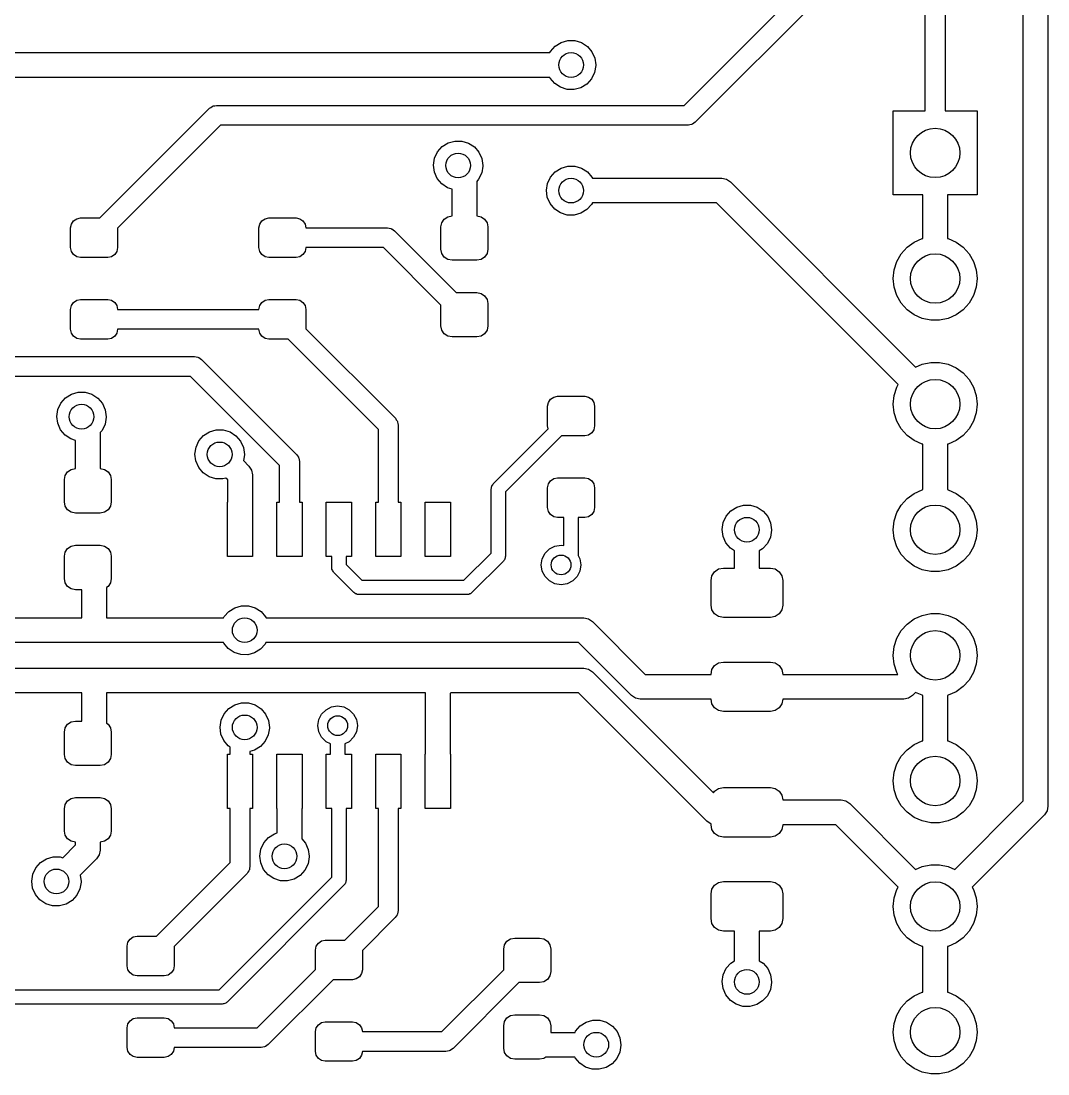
# Model space of a CAD drawing. Extents: x 124.2 to 180.7, y -122.1 to -74.6.
# Drawn here: x 159.94 to 180.72, y -122.13 to -100.84 of the extents above; entities that cross this region are included whole.
import ezdxf

# ---------------------------------------------------------------- set-up
doc = ezdxf.new("R2010")
doc.units = 0
doc.layers.add('BLACK', color=7, linetype='CONTINUOUS')

msp = doc.modelspace()

# ---------------------------------------------------------------- linework, layer by layer
at = {"layer": 'BLACK', "linetype": 'CONTINUOUS'}
for p, q in [((180.217, -116.609), (180.217, -92.1786)), ((180.717, -92.075), (180.717, -116.713)), ((173.358, -102.543), (177.893, -98.0077)), ((178.365, -98.1016), (173.582, -102.885)), ((178.235, -102.655), (178.235, -99.7516)), ((178.635, -99.7463), (178.635, -102.655)), ((170.651, -101.452), (170.745, -101.346)), ((170.745, -101.346), (170.865, -101.271)), ((170.865, -101.271), (171.001, -101.232)), ((171.001, -101.232), (171.143, -101.232)), ((171.143, -101.232), (171.279, -101.273)), ((171.279, -101.273), (171.398, -101.35)), ((148.971, -101.477), (170.64, -101.477)), ((170.64, -101.477), (170.651, -101.452)), ((171.398, -101.35), (171.49, -101.458)), ((171.49, -101.458), (171.549, -101.587)), ((171.569, -101.739), (171.545, -101.879)), ((171.549, -101.587), (171.569, -101.727)), ((171.569, -101.727), (171.569, -101.739)), ((170.638, -101.977), (149.075, -101.977)), ((170.645, -101.991), (170.638, -101.977)), ((171.545, -101.879), (171.484, -102.007)), ((170.736, -102.1), (170.645, -101.991)), ((170.854, -102.178), (170.736, -102.1)), ((170.989, -102.221), (170.854, -102.178)), ((171.268, -102.186), (171.131, -102.223)), ((171.388, -102.112), (171.268, -102.186)), ((171.484, -102.007), (171.388, -102.112)), ((171.131, -102.223), (170.989, -102.221)), ((161.534, -104.82), (163.753, -102.601)), ((163.753, -102.601), (163.781, -102.584)), ((163.781, -102.584), (163.807, -102.563)), ((163.807, -102.563), (163.818, -102.56)), ((163.818, -102.56), (163.828, -102.554)), ((163.828, -102.554), (163.861, -102.55)), ((163.861, -102.55), (163.894, -102.543)), ((163.894, -102.543), (173.358, -102.543)), ((177.585, -104.355), (177.585, -102.655)), ((177.585, -102.655), (178.235, -102.655)), ((178.635, -102.655), (179.285, -102.655)), ((179.285, -102.655), (179.285, -104.355)), ((163.977, -102.943), (161.892, -105.028)), ((173.441, -102.943), (163.977, -102.943)), ((173.473, -102.936), (173.441, -102.943)), ((173.507, -102.932), (173.473, -102.936)), ((173.516, -102.926), (173.507, -102.932)), ((173.528, -102.923), (173.516, -102.926)), ((173.554, -102.902), (173.528, -102.923)), ((173.582, -102.885), (173.554, -102.902)), ((168.365, -103.484), (168.459, -103.378)), ((168.459, -103.378), (168.579, -103.303)), ((168.579, -103.303), (168.715, -103.264)), ((168.715, -103.264), (168.857, -103.264)), ((168.857, -103.264), (168.993, -103.305)), ((168.993, -103.305), (169.112, -103.382)), ((169.112, -103.382), (169.204, -103.49)), ((168.283, -103.753), (168.305, -103.613)), ((168.305, -103.613), (168.365, -103.484)), ((169.204, -103.49), (169.263, -103.619)), ((169.263, -103.619), (169.283, -103.759)), ((168.301, -103.893), (168.283, -103.753)), ((168.359, -104.023), (168.301, -103.893)), ((169.283, -103.771), (169.259, -103.911)), ((169.283, -103.759), (169.283, -103.771)), ((170.651, -103.992), (170.745, -103.886)), ((170.745, -103.886), (170.865, -103.811)), ((170.865, -103.811), (171.001, -103.772)), ((171.001, -103.772), (171.143, -103.772)), ((171.143, -103.772), (171.279, -103.813)), ((171.279, -103.813), (171.398, -103.89)), ((171.398, -103.89), (171.49, -103.998)), ((168.45, -104.132), (168.359, -104.023)), ((169.198, -104.039), (169.16, -104.08)), ((169.16, -104.08), (169.16, -104.777)), ((169.259, -103.911), (169.198, -104.039)), ((170.591, -104.121), (170.651, -103.992)), ((171.49, -103.998), (171.499, -104.017)), ((171.499, -104.017), (174.117, -104.017)), ((174.117, -104.017), (174.213, -104.036)), ((174.213, -104.036), (174.294, -104.09)), ((174.294, -104.09), (178.039, -107.836)), ((168.568, -104.21), (168.45, -104.132)), ((168.66, -104.239), (168.568, -104.21)), ((168.66, -104.777), (168.66, -104.239)), ((170.569, -104.261), (170.591, -104.121)), ((170.587, -104.401), (170.569, -104.261)), ((170.645, -104.531), (170.587, -104.401)), ((170.736, -104.64), (170.645, -104.531)), ((171.498, -104.517), (171.484, -104.547)), ((174.013, -104.517), (171.498, -104.517)), ((177.687, -108.19), (174.013, -104.517)), ((178.185, -104.355), (177.585, -104.355)), ((178.185, -105.234), (178.185, -104.355)), ((179.285, -104.355), (178.685, -104.355)), ((178.685, -104.355), (178.685, -105.234)), ((170.854, -104.718), (170.736, -104.64)), ((170.989, -104.761), (170.854, -104.718)), ((171.268, -104.726), (171.131, -104.763)), ((171.388, -104.652), (171.268, -104.726)), ((171.484, -104.547), (171.388, -104.652)), ((160.942, -105.02), (160.957, -104.943)), ((160.957, -104.943), (161.001, -104.879)), ((161.001, -104.879), (161.065, -104.835)), ((161.065, -104.835), (161.142, -104.82)), ((161.142, -104.82), (161.534, -104.82)), ((164.752, -105.02), (164.767, -104.943)), ((164.767, -104.943), (164.811, -104.879)), ((164.811, -104.879), (164.875, -104.835)), ((164.875, -104.835), (164.952, -104.82)), ((164.952, -104.82), (165.502, -104.82)), ((165.502, -104.82), (165.579, -104.835)), ((165.579, -104.835), (165.643, -104.879)), ((165.643, -104.879), (165.687, -104.943)), ((165.687, -104.943), (165.702, -105.02)), ((168.435, -105.002), (168.452, -104.916)), ((168.452, -104.916), (168.501, -104.843)), ((168.501, -104.843), (168.574, -104.795)), ((168.574, -104.795), (168.66, -104.777)), ((169.16, -104.777), (169.246, -104.795)), ((169.246, -104.795), (169.319, -104.843)), ((169.319, -104.843), (169.368, -104.916)), ((169.368, -104.916), (169.385, -105.002)), ((171.131, -104.763), (170.989, -104.761)), ((160.942, -105.42), (160.942, -105.02)), ((161.892, -105.028), (161.892, -105.42)), ((164.752, -105.42), (164.752, -105.02)), ((165.702, -105.02), (167.353, -105.02)), ((167.353, -105.02), (167.385, -105.027)), ((167.385, -105.027), (167.419, -105.031)), ((167.419, -105.031), (167.428, -105.037)), ((167.428, -105.037), (167.44, -105.04)), ((167.44, -105.04), (167.466, -105.061)), ((167.466, -105.061), (167.494, -105.079)), ((167.494, -105.079), (168.743, -106.328)), ((168.435, -105.453), (168.435, -105.002)), ((169.385, -105.002), (169.385, -105.453)), ((177.866, -105.413), (178.01, -105.309)), ((178.01, -105.309), (178.172, -105.237)), ((178.172, -105.237), (178.185, -105.234)), ((178.685, -105.234), (178.698, -105.237)), ((178.698, -105.237), (178.86, -105.309)), ((178.86, -105.309), (179.004, -105.413)), ((160.957, -105.497), (160.942, -105.42)), ((161.001, -105.561), (160.957, -105.497)), ((161.065, -105.605), (161.001, -105.561)), ((161.142, -105.62), (161.065, -105.605)), ((161.769, -105.605), (161.692, -105.62)), ((161.833, -105.561), (161.769, -105.605)), ((161.877, -105.497), (161.833, -105.561)), ((161.892, -105.42), (161.877, -105.497)), ((164.767, -105.497), (164.752, -105.42)), ((164.811, -105.561), (164.767, -105.497)), ((164.875, -105.605), (164.811, -105.561)), ((164.952, -105.62), (164.875, -105.605)), ((165.579, -105.605), (165.502, -105.62)), ((165.643, -105.561), (165.579, -105.605)), ((165.687, -105.497), (165.643, -105.561)), ((165.702, -105.42), (165.687, -105.497)), ((167.27, -105.42), (165.702, -105.42)), ((168.435, -106.585), (167.27, -105.42)), ((168.452, -105.539), (168.435, -105.453)), ((168.501, -105.612), (168.452, -105.539)), ((169.368, -105.539), (169.319, -105.612)), ((169.385, -105.453), (169.368, -105.539)), ((177.658, -105.699), (177.747, -105.545)), ((177.747, -105.545), (177.866, -105.413)), ((179.004, -105.413), (179.123, -105.545)), ((179.123, -105.545), (179.212, -105.699)), ((161.692, -105.62), (161.142, -105.62)), ((165.502, -105.62), (164.952, -105.62)), ((168.574, -105.66), (168.501, -105.612)), ((168.66, -105.677), (168.574, -105.66)), ((169.16, -105.677), (168.66, -105.677)), ((169.246, -105.66), (169.16, -105.677)), ((169.319, -105.612), (169.246, -105.66)), ((177.604, -105.868), (177.658, -105.699)), ((179.212, -105.699), (179.266, -105.868)), ((177.585, -106.045), (177.604, -105.868)), ((179.266, -105.868), (179.285, -106.045)), ((177.604, -106.222), (177.585, -106.045)), ((177.658, -106.391), (177.604, -106.222)), ((179.266, -106.222), (179.212, -106.391)), ((179.285, -106.045), (179.266, -106.222)), ((168.743, -106.328), (169.16, -106.328)), ((169.16, -106.328), (169.246, -106.345)), ((169.246, -106.345), (169.319, -106.393)), ((169.319, -106.393), (169.368, -106.466)), ((177.747, -106.545), (177.658, -106.391)), ((179.212, -106.391), (179.123, -106.545)), ((160.942, -106.67), (160.957, -106.593)), ((160.942, -107.07), (160.942, -106.67)), ((160.957, -106.593), (161.001, -106.529)), ((161.001, -106.529), (161.065, -106.485)), ((161.065, -106.485), (161.142, -106.47)), ((161.142, -106.47), (161.692, -106.47)), ((161.692, -106.47), (161.769, -106.485)), ((161.769, -106.485), (161.833, -106.529)), ((161.833, -106.529), (161.877, -106.593)), ((161.877, -106.593), (161.892, -106.67)), ((161.892, -106.67), (164.752, -106.67)), ((164.752, -106.67), (164.767, -106.593)), ((164.767, -106.593), (164.811, -106.529)), ((164.811, -106.529), (164.875, -106.485)), ((164.875, -106.485), (164.952, -106.47)), ((164.952, -106.47), (165.502, -106.47)), ((165.502, -106.47), (165.579, -106.485)), ((165.579, -106.485), (165.643, -106.529)), ((165.643, -106.529), (165.687, -106.593)), ((165.687, -106.593), (165.702, -106.67)), ((165.702, -106.67), (165.702, -107.062)), ((168.435, -107.002), (168.435, -106.585)), ((169.368, -106.466), (169.385, -106.552)), ((169.385, -106.552), (169.385, -107.002)), ((177.866, -106.677), (177.747, -106.545)), ((179.123, -106.545), (179.004, -106.677)), ((178.01, -106.781), (177.866, -106.677)), ((178.172, -106.853), (178.01, -106.781)), ((178.346, -106.89), (178.172, -106.853)), ((178.698, -106.853), (178.524, -106.89)), ((178.86, -106.781), (178.698, -106.853)), ((179.004, -106.677), (178.86, -106.781)), ((160.957, -107.147), (160.942, -107.07)), ((161.892, -107.07), (161.877, -107.147)), ((164.752, -107.07), (161.892, -107.07)), ((164.767, -107.147), (164.752, -107.07)), ((165.702, -107.062), (167.512, -108.872)), ((168.452, -107.089), (168.435, -107.002)), ((168.501, -107.162), (168.452, -107.089)), ((169.368, -107.089), (169.319, -107.162)), ((169.385, -107.002), (169.368, -107.089)), ((178.524, -106.89), (178.346, -106.89)), ((161.001, -107.211), (160.957, -107.147)), ((161.065, -107.255), (161.001, -107.211)), ((161.142, -107.27), (161.065, -107.255)), ((161.692, -107.27), (161.142, -107.27)), ((161.769, -107.255), (161.692, -107.27)), ((161.833, -107.211), (161.769, -107.255)), ((161.877, -107.147), (161.833, -107.211)), ((164.811, -107.211), (164.767, -107.147)), ((164.875, -107.255), (164.811, -107.211)), ((164.952, -107.27), (164.875, -107.255)), ((165.344, -107.27), (164.952, -107.27)), ((167.17, -109.096), (165.344, -107.27)), ((168.574, -107.21), (168.501, -107.162)), ((168.66, -107.227), (168.574, -107.21)), ((169.16, -107.227), (168.66, -107.227)), ((169.246, -107.21), (169.16, -107.227)), ((169.319, -107.162), (169.246, -107.21)), ((159.639, -107.623), (163.451, -107.623)), ((163.451, -107.623), (163.484, -107.63)), ((163.484, -107.63), (163.517, -107.634)), ((163.517, -107.634), (163.527, -107.64)), ((163.527, -107.64), (163.538, -107.643)), ((163.538, -107.643), (163.564, -107.664)), ((163.564, -107.664), (163.593, -107.682)), ((163.593, -107.682), (165.512, -109.601)), ((178.039, -107.836), (178.172, -107.777)), ((178.172, -107.777), (178.346, -107.74)), ((178.346, -107.74), (178.524, -107.74)), ((178.524, -107.74), (178.698, -107.777)), ((178.698, -107.777), (178.86, -107.849)), ((178.86, -107.849), (179.004, -107.953)), ((163.368, -108.023), (159.722, -108.023)), ((165.17, -109.825), (163.368, -108.023)), ((179.004, -107.953), (179.123, -108.085)), ((179.123, -108.085), (179.212, -108.239)), ((160.959, -108.383), (161.095, -108.344)), ((161.095, -108.344), (161.237, -108.344)), ((161.237, -108.344), (161.373, -108.385)), ((177.604, -108.408), (177.658, -108.239)), ((177.658, -108.239), (177.687, -108.19)), ((179.212, -108.239), (179.266, -108.408)), ((160.685, -108.693), (160.745, -108.564)), ((160.745, -108.564), (160.839, -108.458)), ((160.839, -108.458), (160.959, -108.383)), ((161.373, -108.385), (161.492, -108.462)), ((161.492, -108.462), (161.584, -108.57)), ((161.584, -108.57), (161.643, -108.699)), ((170.594, -108.627), (170.609, -108.55)), ((170.609, -108.55), (170.653, -108.485)), ((170.653, -108.485), (170.717, -108.442)), ((170.717, -108.442), (170.794, -108.427)), ((170.794, -108.427), (171.344, -108.427)), ((171.344, -108.427), (171.421, -108.442)), ((171.421, -108.442), (171.485, -108.485)), ((171.485, -108.485), (171.529, -108.55)), ((171.529, -108.55), (171.544, -108.627)), ((177.585, -108.585), (177.604, -108.408)), ((177.604, -108.762), (177.585, -108.585)), ((179.266, -108.408), (179.285, -108.585)), ((179.285, -108.585), (179.266, -108.762)), ((160.663, -108.833), (160.685, -108.693)), ((161.643, -108.699), (161.663, -108.839)), ((170.594, -109.027), (170.594, -108.627)), ((171.544, -108.627), (171.544, -109.027)), ((177.658, -108.931), (177.604, -108.762)), ((179.266, -108.762), (179.212, -108.931)), ((160.681, -108.973), (160.663, -108.833)), ((160.739, -109.103), (160.681, -108.973)), ((161.639, -108.991), (161.578, -109.119)), ((161.663, -108.851), (161.639, -108.991)), ((161.663, -108.839), (161.663, -108.851)), ((167.512, -108.872), (167.529, -108.9)), ((167.529, -108.9), (167.55, -108.926)), ((167.55, -108.926), (167.553, -108.937)), ((167.553, -108.937), (167.559, -108.947)), ((167.559, -108.947), (167.563, -108.98)), ((167.563, -108.98), (167.57, -109.013)), ((177.747, -109.085), (177.658, -108.931)), ((179.212, -108.931), (179.123, -109.085)), ((160.83, -109.212), (160.739, -109.103)), ((160.948, -109.29), (160.83, -109.212)), ((161.578, -109.119), (161.54, -109.16)), ((161.54, -109.16), (161.54, -109.887)), ((163.539, -109.326), (163.633, -109.22)), ((163.633, -109.22), (163.753, -109.145)), ((163.753, -109.145), (163.889, -109.106)), ((163.889, -109.106), (164.031, -109.106)), ((164.031, -109.106), (164.167, -109.147)), ((164.167, -109.147), (164.286, -109.224)), ((164.286, -109.224), (164.378, -109.332)), ((167.17, -110.565), (167.17, -109.096)), ((167.57, -109.013), (167.57, -110.565)), ((169.493, -110.197), (170.606, -109.085)), ((170.606, -109.085), (170.594, -109.027)), ((171.421, -109.212), (171.344, -109.227)), ((171.485, -109.168), (171.421, -109.212)), ((171.529, -109.103), (171.485, -109.168)), ((171.544, -109.027), (171.529, -109.103)), ((177.866, -109.217), (177.747, -109.085)), ((178.01, -109.321), (177.866, -109.217)), ((179.004, -109.217), (178.86, -109.321)), ((179.123, -109.085), (179.004, -109.217)), ((161.04, -109.319), (160.948, -109.29)), ((161.04, -109.887), (161.04, -109.319)), ((163.479, -109.455), (163.539, -109.326)), ((164.378, -109.332), (164.437, -109.461)), ((170.874, -109.227), (169.741, -110.36)), ((171.344, -109.227), (170.874, -109.227)), ((178.172, -109.393), (178.01, -109.321)), ((178.185, -109.396), (178.172, -109.393)), ((178.185, -110.314), (178.185, -109.396)), ((178.698, -109.393), (178.685, -109.396)), ((178.685, -109.396), (178.685, -110.314)), ((178.86, -109.321), (178.698, -109.393)), ((163.457, -109.595), (163.479, -109.455)), ((163.475, -109.735), (163.457, -109.595)), ((164.437, -109.461), (164.457, -109.601)), ((164.457, -109.613), (164.438, -109.728)), ((164.457, -109.601), (164.457, -109.613)), ((165.512, -109.601), (165.529, -109.629)), ((165.529, -109.629), (165.55, -109.655)), ((163.533, -109.865), (163.475, -109.735)), ((164.438, -109.728), (164.547, -109.837)), ((164.547, -109.837), (164.601, -109.918)), ((165.17, -110.565), (165.17, -109.825)), ((165.55, -109.655), (165.553, -109.666)), ((165.553, -109.666), (165.559, -109.676)), ((165.559, -109.676), (165.563, -109.709)), ((165.563, -109.709), (165.57, -109.742)), ((165.57, -109.742), (165.57, -110.565)), ((160.815, -110.112), (160.832, -110.026)), ((160.832, -110.026), (160.881, -109.953)), ((160.881, -109.953), (160.954, -109.904)), ((160.954, -109.904), (161.04, -109.887)), ((161.54, -109.887), (161.626, -109.904)), ((161.626, -109.904), (161.699, -109.953)), ((161.699, -109.953), (161.748, -110.026)), ((161.748, -110.026), (161.765, -110.112)), ((163.624, -109.974), (163.533, -109.865)), ((163.742, -110.052), (163.624, -109.974)), ((163.877, -110.095), (163.742, -110.052)), ((164.601, -109.918), (164.62, -110.014)), ((164.62, -110.014), (164.62, -110.565)), ((170.717, -110.092), (170.794, -110.077)), ((170.794, -110.077), (171.344, -110.077)), ((171.344, -110.077), (171.421, -110.092)), ((160.815, -110.562), (160.815, -110.112)), ((161.765, -110.112), (161.765, -110.562)), ((164.019, -110.097), (163.877, -110.095)), ((164.082, -110.08), (164.019, -110.097)), ((164.12, -110.118), (164.082, -110.08)), ((164.12, -110.565), (164.12, -110.118)), ((169.451, -110.3), (169.456, -110.282)), ((169.456, -110.262), (169.465, -110.246)), ((169.456, -110.282), (169.456, -110.262)), ((169.465, -110.246), (169.47, -110.227)), ((169.47, -110.227), (169.484, -110.214)), ((169.484, -110.214), (169.493, -110.197)), ((170.594, -110.277), (170.609, -110.2)), ((170.594, -110.677), (170.594, -110.277)), ((170.609, -110.2), (170.653, -110.135)), ((170.653, -110.135), (170.717, -110.092)), ((171.421, -110.092), (171.485, -110.135)), ((171.485, -110.135), (171.529, -110.2)), ((171.529, -110.2), (171.544, -110.277)), ((171.544, -110.277), (171.544, -110.677)), ((169.451, -111.598), (169.451, -110.3)), ((169.741, -110.36), (169.741, -111.658)), ((177.747, -110.625), (177.866, -110.493)), ((177.866, -110.493), (178.01, -110.389)), ((178.01, -110.389), (178.172, -110.317)), ((178.172, -110.317), (178.185, -110.314)), ((178.685, -110.314), (178.698, -110.317)), ((178.698, -110.317), (178.86, -110.389)), ((178.86, -110.389), (179.004, -110.493)), ((179.004, -110.493), (179.123, -110.625)), ((160.832, -110.648), (160.815, -110.562)), ((160.881, -110.721), (160.832, -110.648)), ((161.748, -110.648), (161.699, -110.721)), ((161.765, -110.562), (161.748, -110.648)), ((164.115, -111.665), (164.115, -110.565)), ((164.115, -110.565), (164.12, -110.565)), ((164.62, -110.565), (164.625, -110.565)), ((164.625, -110.565), (164.625, -111.665)), ((165.115, -111.665), (165.115, -110.565)), ((165.115, -110.565), (165.17, -110.565)), ((165.57, -110.565), (165.625, -110.565)), ((165.625, -110.565), (165.625, -111.665)), ((166.115, -111.665), (166.115, -110.565)), ((166.115, -110.565), (166.625, -110.565)), ((166.625, -110.565), (166.625, -111.665)), ((167.115, -111.665), (167.115, -110.565)), ((167.115, -110.565), (167.17, -110.565)), ((167.57, -110.565), (167.625, -110.565)), ((167.625, -110.565), (167.625, -111.665)), ((168.115, -111.665), (168.115, -110.565)), ((168.115, -110.565), (168.625, -110.565)), ((168.625, -110.565), (168.625, -111.665)), ((170.609, -110.753), (170.594, -110.677)), ((171.544, -110.677), (171.529, -110.753)), ((174.301, -110.744), (174.421, -110.669)), ((174.421, -110.669), (174.557, -110.63)), ((174.557, -110.63), (174.699, -110.63)), ((174.699, -110.63), (174.835, -110.671)), ((174.835, -110.671), (174.954, -110.748)), ((177.658, -110.779), (177.747, -110.625)), ((179.123, -110.625), (179.212, -110.779)), ((160.954, -110.77), (160.881, -110.721)), ((161.04, -110.787), (160.954, -110.77)), ((161.54, -110.787), (161.04, -110.787)), ((161.626, -110.77), (161.54, -110.787)), ((161.699, -110.721), (161.626, -110.77)), ((170.653, -110.818), (170.609, -110.753)), ((170.717, -110.862), (170.653, -110.818)), ((170.794, -110.877), (170.717, -110.862)), ((170.924, -110.877), (170.794, -110.877)), ((170.924, -111.445), (170.924, -110.877)), ((171.344, -110.877), (171.214, -110.877)), ((171.214, -110.877), (171.214, -111.633)), ((171.421, -110.862), (171.344, -110.877)), ((171.485, -110.818), (171.421, -110.862)), ((171.529, -110.753), (171.485, -110.818)), ((174.147, -110.979), (174.207, -110.85)), ((174.207, -110.85), (174.301, -110.744)), ((174.954, -110.748), (175.046, -110.856)), ((175.046, -110.856), (175.105, -110.985)), ((177.604, -110.948), (177.658, -110.779)), ((179.212, -110.779), (179.266, -110.948)), ((174.125, -111.119), (174.147, -110.979)), ((174.143, -111.259), (174.125, -111.119)), ((175.125, -111.137), (175.101, -111.277)), ((175.105, -110.985), (175.125, -111.125)), ((175.125, -111.125), (175.125, -111.137)), ((177.585, -111.125), (177.604, -110.948)), ((177.604, -111.302), (177.585, -111.125)), ((179.266, -110.948), (179.285, -111.125)), ((179.285, -111.125), (179.266, -111.302)), ((174.201, -111.389), (174.143, -111.259)), ((175.101, -111.277), (175.04, -111.405)), ((177.658, -111.471), (177.604, -111.302)), ((179.266, -111.302), (179.212, -111.471)), ((160.832, -111.576), (160.881, -111.503)), ((160.881, -111.503), (160.954, -111.454)), ((160.954, -111.454), (161.04, -111.437)), ((161.04, -111.437), (161.54, -111.437)), ((161.54, -111.437), (161.626, -111.454)), ((161.626, -111.454), (161.699, -111.503)), ((161.699, -111.503), (161.748, -111.576)), ((170.542, -111.601), (170.631, -111.513)), ((170.631, -111.513), (170.742, -111.456)), ((170.742, -111.456), (170.866, -111.436)), ((170.866, -111.436), (170.924, -111.445)), ((174.292, -111.498), (174.201, -111.389)), ((174.375, -111.553), (174.292, -111.498)), ((174.375, -111.9), (174.375, -111.553)), ((174.944, -111.51), (174.875, -111.552)), ((174.875, -111.552), (174.875, -111.9)), ((175.04, -111.405), (174.944, -111.51)), ((177.747, -111.625), (177.658, -111.471)), ((179.212, -111.471), (179.123, -111.625)), ((160.815, -111.662), (160.832, -111.576)), ((160.815, -112.112), (160.815, -111.662)), ((161.748, -111.576), (161.765, -111.662)), ((161.765, -111.662), (161.765, -112.112)), ((164.625, -111.665), (164.115, -111.665)), ((165.625, -111.665), (165.115, -111.665)), ((166.225, -111.665), (166.115, -111.665)), ((166.225, -111.887), (166.225, -111.665)), ((166.625, -111.665), (166.515, -111.665)), ((166.515, -111.665), (166.515, -111.827)), ((167.625, -111.665), (167.115, -111.665)), ((168.625, -111.665), (168.115, -111.665)), ((168.901, -112.148), (169.451, -111.598)), ((169.698, -111.761), (169.063, -112.396)), ((169.708, -111.744), (169.698, -111.761)), ((169.721, -111.731), (169.708, -111.744)), ((169.726, -111.712), (169.721, -111.731)), ((169.736, -111.696), (169.726, -111.712)), ((169.741, -111.658), (169.736, -111.677)), ((169.736, -111.677), (169.736, -111.696)), ((170.466, -111.836), (170.485, -111.713)), ((170.485, -111.713), (170.542, -111.601)), ((171.214, -111.633), (171.211, -111.644)), ((171.211, -111.644), (171.246, -111.713)), ((171.246, -111.713), (171.266, -111.836)), ((177.866, -111.757), (177.747, -111.625)), ((178.01, -111.861), (177.866, -111.757)), ((179.004, -111.757), (178.86, -111.861)), ((179.123, -111.625), (179.004, -111.757)), ((166.23, -111.905), (166.225, -111.887)), ((166.23, -111.925), (166.23, -111.905)), ((166.239, -111.941), (166.23, -111.925)), ((166.244, -111.959), (166.239, -111.941)), ((166.258, -111.973), (166.244, -111.959)), ((166.267, -111.99), (166.258, -111.973)), ((166.674, -112.396), (166.267, -111.99)), ((166.515, -111.827), (166.836, -112.148)), ((170.485, -111.96), (170.466, -111.836)), ((170.542, -112.071), (170.485, -111.96)), ((171.246, -111.96), (171.189, -112.071)), ((171.266, -111.836), (171.246, -111.96)), ((173.919, -112.054), (173.973, -111.973)), ((173.973, -111.973), (174.054, -111.919)), ((174.054, -111.919), (174.15, -111.9)), ((174.15, -111.9), (174.375, -111.9)), ((174.875, -111.9), (175.1, -111.9)), ((175.1, -111.9), (175.196, -111.919)), ((175.196, -111.919), (175.277, -111.973)), ((175.277, -111.973), (175.331, -112.054)), ((178.172, -111.933), (178.01, -111.861)), ((178.346, -111.97), (178.172, -111.933)), ((178.524, -111.97), (178.346, -111.97)), ((178.698, -111.933), (178.524, -111.97)), ((178.86, -111.861), (178.698, -111.933)), ((160.832, -112.198), (160.815, -112.112)), ((160.881, -112.271), (160.832, -112.198)), ((161.748, -112.198), (161.699, -112.271)), ((161.765, -112.112), (161.748, -112.198)), ((166.836, -112.148), (168.901, -112.148)), ((170.631, -112.16), (170.542, -112.071)), ((170.742, -112.217), (170.631, -112.16)), ((171.101, -112.16), (170.989, -112.217)), ((171.189, -112.071), (171.101, -112.16)), ((173.9, -112.15), (173.919, -112.054)), ((173.9, -112.65), (173.9, -112.15)), ((175.331, -112.054), (175.35, -112.15)), ((175.35, -112.15), (175.35, -112.65)), ((160.954, -112.32), (160.881, -112.271)), ((161.04, -112.337), (160.954, -112.32)), ((161.167, -112.337), (161.04, -112.337)), ((161.167, -112.907), (161.167, -112.337)), ((161.699, -112.271), (161.667, -112.293)), ((161.667, -112.293), (161.667, -112.907)), ((166.69, -112.405), (166.674, -112.396)), ((166.704, -112.419), (166.69, -112.405)), ((166.722, -112.424), (166.704, -112.419)), ((169.033, -112.419), (169.015, -112.424)), ((169.047, -112.405), (169.033, -112.419)), ((169.063, -112.396), (169.047, -112.405)), ((170.866, -112.236), (170.742, -112.217)), ((170.989, -112.217), (170.866, -112.236)), ((166.739, -112.433), (166.722, -112.424)), ((166.758, -112.433), (166.739, -112.433)), ((166.776, -112.438), (166.758, -112.433)), ((168.961, -112.438), (166.776, -112.438)), ((168.979, -112.433), (168.961, -112.438)), ((168.998, -112.433), (168.979, -112.433)), ((169.015, -112.424), (168.998, -112.433)), ((164.047, -112.882), (164.141, -112.776)), ((164.141, -112.776), (164.261, -112.701)), ((164.261, -112.701), (164.397, -112.662)), ((164.397, -112.662), (164.539, -112.662)), ((164.539, -112.662), (164.675, -112.703)), ((164.675, -112.703), (164.794, -112.78)), ((164.794, -112.78), (164.886, -112.888)), ((173.919, -112.746), (173.9, -112.65)), ((173.973, -112.827), (173.919, -112.746)), ((174.054, -112.881), (173.973, -112.827)), ((175.277, -112.827), (175.196, -112.881)), ((175.331, -112.746), (175.277, -112.827)), ((175.35, -112.65), (175.331, -112.746)), ((178.172, -112.857), (178.346, -112.82)), ((178.346, -112.82), (178.524, -112.82)), ((178.524, -112.82), (178.698, -112.857)), ((153.285, -112.907), (161.167, -112.907)), ((161.667, -112.907), (164.036, -112.907)), ((164.036, -112.907), (164.047, -112.882)), ((164.886, -112.888), (164.895, -112.907)), ((164.895, -112.907), (171.323, -112.907)), ((171.323, -112.907), (171.419, -112.926)), ((171.419, -112.926), (171.5, -112.98)), ((171.5, -112.98), (172.57, -114.05)), ((174.15, -112.9), (174.054, -112.881)), ((175.1, -112.9), (174.15, -112.9)), ((175.196, -112.881), (175.1, -112.9)), ((177.747, -113.165), (177.866, -113.033)), ((177.866, -113.033), (178.01, -112.929)), ((178.01, -112.929), (178.172, -112.857)), ((178.698, -112.857), (178.86, -112.929)), ((178.86, -112.929), (179.004, -113.033)), ((179.004, -113.033), (179.123, -113.165)), ((177.658, -113.319), (177.747, -113.165)), ((179.123, -113.165), (179.212, -113.319)), ((164.034, -113.407), (151.244, -113.407)), ((164.041, -113.421), (164.034, -113.407)), ((164.132, -113.53), (164.041, -113.421)), ((164.88, -113.437), (164.784, -113.542)), ((164.894, -113.407), (164.88, -113.437)), ((171.219, -113.407), (164.894, -113.407)), ((172.289, -114.477), (171.219, -113.407)), ((177.604, -113.488), (177.658, -113.319)), ((179.212, -113.319), (179.266, -113.488)), ((164.25, -113.608), (164.132, -113.53)), ((164.385, -113.651), (164.25, -113.608)), ((164.527, -113.653), (164.385, -113.651)), ((164.664, -113.616), (164.527, -113.653)), ((164.784, -113.542), (164.664, -113.616)), ((177.585, -113.665), (177.604, -113.488)), ((177.604, -113.842), (177.585, -113.665)), ((179.266, -113.488), (179.285, -113.665)), ((179.285, -113.665), (179.266, -113.842)), ((173.919, -113.954), (173.973, -113.873)), ((173.973, -113.873), (174.054, -113.819)), ((174.054, -113.819), (174.15, -113.8)), ((174.15, -113.8), (175.1, -113.8)), ((175.1, -113.8), (175.196, -113.819)), ((175.196, -113.819), (175.277, -113.873)), ((175.277, -113.873), (175.331, -113.954)), ((177.658, -114.011), (177.604, -113.842)), ((179.266, -113.842), (179.212, -114.011)), ((150.952, -113.923), (171.323, -113.923)), ((171.323, -113.923), (171.419, -113.942)), ((171.419, -113.942), (171.5, -113.996)), ((171.5, -113.996), (173.951, -116.447)), ((172.57, -114.05), (173.9, -114.05)), ((173.9, -114.05), (173.919, -113.954)), ((175.331, -113.954), (175.35, -114.05)), ((175.35, -114.05), (177.681, -114.05)), ((177.681, -114.05), (177.658, -114.011)), ((179.212, -114.011), (179.123, -114.165)), ((179.004, -114.297), (178.86, -114.401)), ((179.123, -114.165), (179.004, -114.297)), ((161.167, -114.423), (157.095, -114.423)), ((161.167, -114.993), (161.167, -114.423)), ((168.12, -114.423), (161.667, -114.423)), ((161.667, -114.423), (161.667, -115.037)), ((168.12, -115.665), (168.12, -114.423)), ((168.633, -114.423), (168.62, -114.436)), ((168.62, -114.436), (168.62, -115.665)), ((171.219, -114.423), (168.633, -114.423)), ((173.813, -117.017), (171.219, -114.423)), ((172.37, -114.531), (172.289, -114.477)), ((172.466, -114.55), (172.37, -114.531)), ((177.896, -114.531), (177.8, -114.55)), ((177.977, -114.477), (177.896, -114.531)), ((178.039, -114.414), (177.977, -114.477)), ((178.172, -114.473), (178.039, -114.414)), ((178.185, -114.476), (178.172, -114.473)), ((178.185, -115.394), (178.185, -114.476)), ((178.698, -114.473), (178.685, -114.476)), ((178.685, -114.476), (178.685, -115.394)), ((178.86, -114.401), (178.698, -114.473)), ((164.047, -114.848), (164.141, -114.742)), ((164.141, -114.742), (164.261, -114.666)), ((164.261, -114.666), (164.397, -114.627)), ((164.397, -114.627), (164.539, -114.628)), ((164.539, -114.628), (164.675, -114.669)), ((164.675, -114.669), (164.794, -114.746)), ((164.794, -114.746), (164.886, -114.853)), ((166.109, -114.764), (166.221, -114.707)), ((166.221, -114.707), (166.345, -114.687)), ((166.345, -114.687), (166.468, -114.707)), ((166.468, -114.707), (166.58, -114.764)), ((173.9, -114.55), (172.466, -114.55)), ((173.919, -114.646), (173.9, -114.55)), ((173.973, -114.727), (173.919, -114.646)), ((174.054, -114.781), (173.973, -114.727)), ((175.277, -114.727), (175.196, -114.781)), ((175.331, -114.646), (175.277, -114.727)), ((175.35, -114.55), (175.331, -114.646)), ((177.8, -114.55), (175.35, -114.55)), ((163.987, -114.976), (164.047, -114.848)), ((164.886, -114.853), (164.945, -114.982)), ((165.945, -115.087), (165.964, -114.964)), ((165.964, -114.964), (166.021, -114.852)), ((166.021, -114.852), (166.109, -114.764)), ((166.58, -114.764), (166.668, -114.852)), ((166.668, -114.852), (166.725, -114.964)), ((166.725, -114.964), (166.745, -115.087)), ((174.15, -114.8), (174.054, -114.781)), ((175.1, -114.8), (174.15, -114.8)), ((175.196, -114.781), (175.1, -114.8)), ((160.815, -115.218), (160.832, -115.132)), ((160.832, -115.132), (160.881, -115.059)), ((160.881, -115.059), (160.954, -115.01)), ((160.954, -115.01), (161.04, -114.993)), ((161.04, -114.993), (161.167, -114.993)), ((161.667, -115.037), (161.699, -115.059)), ((161.699, -115.059), (161.748, -115.132)), ((161.748, -115.132), (161.765, -115.218)), ((163.965, -115.116), (163.987, -114.976)), ((163.983, -115.257), (163.965, -115.116)), ((164.965, -115.135), (164.941, -115.275)), ((164.945, -114.982), (164.965, -115.122)), ((164.965, -115.122), (164.965, -115.135)), ((165.964, -115.211), (165.945, -115.087)), ((166.745, -115.087), (166.725, -115.211)), ((160.815, -115.668), (160.815, -115.218)), ((161.765, -115.218), (161.765, -115.668)), ((164.041, -115.387), (163.983, -115.257)), ((164.132, -115.495), (164.041, -115.387)), ((164.941, -115.275), (164.88, -115.402)), ((166.021, -115.323), (165.964, -115.211)), ((166.109, -115.411), (166.021, -115.323)), ((166.668, -115.323), (166.58, -115.411)), ((166.725, -115.211), (166.668, -115.323)), ((178.01, -115.469), (178.172, -115.397)), ((178.172, -115.397), (178.185, -115.394)), ((178.685, -115.394), (178.698, -115.397)), ((178.698, -115.397), (178.86, -115.469)), ((164.17, -115.521), (164.132, -115.495)), ((164.17, -115.665), (164.17, -115.521)), ((164.664, -115.581), (164.57, -115.607)), ((164.57, -115.607), (164.57, -115.665)), ((164.784, -115.507), (164.664, -115.581)), ((164.88, -115.402), (164.784, -115.507)), ((166.2, -115.457), (166.109, -115.411)), ((166.2, -115.665), (166.2, -115.457)), ((166.58, -115.411), (166.49, -115.457)), ((166.49, -115.457), (166.49, -115.665)), ((177.747, -115.705), (177.866, -115.573)), ((177.866, -115.573), (178.01, -115.469)), ((178.86, -115.469), (179.004, -115.573)), ((179.004, -115.573), (179.123, -115.705)), ((160.832, -115.754), (160.815, -115.668)), ((160.881, -115.827), (160.832, -115.754)), ((161.748, -115.754), (161.699, -115.827)), ((161.765, -115.668), (161.748, -115.754)), ((164.115, -116.765), (164.115, -115.665)), ((164.115, -115.665), (164.17, -115.665)), ((164.57, -115.665), (164.625, -115.665)), ((164.625, -115.665), (164.625, -116.765)), ((165.115, -116.765), (165.115, -115.665)), ((165.115, -115.665), (165.625, -115.665)), ((165.625, -115.665), (165.625, -116.765)), ((166.115, -116.765), (166.115, -115.665)), ((166.115, -115.665), (166.2, -115.665)), ((166.49, -115.665), (166.625, -115.665)), ((166.625, -115.665), (166.625, -116.765)), ((167.115, -116.765), (167.115, -115.665)), ((167.115, -115.665), (167.625, -115.665)), ((167.625, -115.665), (167.625, -116.765)), ((168.115, -116.765), (168.115, -115.665)), ((168.115, -115.665), (168.12, -115.665)), ((168.62, -115.665), (168.625, -115.665)), ((168.625, -115.665), (168.625, -116.765)), ((177.658, -115.859), (177.747, -115.705)), ((179.123, -115.705), (179.212, -115.859)), ((160.954, -115.876), (160.881, -115.827)), ((161.04, -115.893), (160.954, -115.876)), ((161.54, -115.893), (161.04, -115.893)), ((161.626, -115.876), (161.54, -115.893)), ((161.699, -115.827), (161.626, -115.876)), ((177.585, -116.205), (177.604, -116.028)), ((177.604, -116.028), (177.658, -115.859)), ((179.212, -115.859), (179.266, -116.028)), ((179.266, -116.028), (179.285, -116.205)), ((177.604, -116.382), (177.585, -116.205)), ((179.285, -116.205), (179.266, -116.382)), ((173.951, -116.447), (173.973, -116.413)), ((173.973, -116.413), (174.054, -116.359)), ((174.054, -116.359), (174.15, -116.34)), ((174.15, -116.34), (175.1, -116.34)), ((175.1, -116.34), (175.196, -116.359)), ((175.196, -116.359), (175.277, -116.413)), ((175.277, -116.413), (175.331, -116.494)), ((177.658, -116.551), (177.604, -116.382)), ((179.266, -116.382), (179.212, -116.551)), ((160.832, -116.682), (160.881, -116.609)), ((160.881, -116.609), (160.954, -116.56)), ((160.954, -116.56), (161.04, -116.543)), ((161.04, -116.543), (161.54, -116.543)), ((161.54, -116.543), (161.626, -116.56)), ((161.626, -116.56), (161.699, -116.609)), ((161.699, -116.609), (161.748, -116.682)), ((175.331, -116.494), (175.35, -116.59)), ((175.35, -116.59), (176.53, -116.59)), ((176.53, -116.59), (176.626, -116.609)), ((176.626, -116.609), (176.707, -116.663)), ((176.707, -116.663), (178.039, -117.996)), ((177.747, -116.705), (177.658, -116.551)), ((178.831, -117.996), (180.217, -116.609)), ((179.212, -116.551), (179.123, -116.705)), ((160.815, -116.768), (160.832, -116.682)), ((160.815, -117.218), (160.815, -116.768)), ((161.748, -116.682), (161.765, -116.768)), ((161.765, -116.768), (161.765, -117.218)), ((164.17, -116.765), (164.115, -116.765)), ((164.17, -117.852), (164.17, -116.765)), ((164.625, -116.765), (164.57, -116.765)), ((164.57, -116.765), (164.57, -117.935)), ((165.12, -116.765), (165.115, -116.765)), ((165.12, -117.257), (165.12, -116.765)), ((165.625, -116.765), (165.62, -116.765)), ((165.62, -116.765), (165.62, -117.378)), ((166.225, -116.765), (166.115, -116.765)), ((166.225, -118.152), (166.225, -116.765)), ((166.625, -116.765), (166.515, -116.765)), ((166.515, -116.765), (166.515, -118.212)), ((167.17, -116.765), (167.115, -116.765)), ((167.17, -118.742), (167.17, -116.765)), ((167.625, -116.765), (167.57, -116.765)), ((167.57, -116.765), (167.57, -118.825)), ((168.625, -116.765), (168.115, -116.765)), ((177.866, -116.837), (177.747, -116.705)), ((178.01, -116.941), (177.866, -116.837)), ((179.004, -116.837), (178.86, -116.941)), ((179.123, -116.705), (179.004, -116.837)), ((180.644, -116.89), (179.183, -118.35)), ((180.698, -116.809), (180.644, -116.89)), ((180.717, -116.713), (180.698, -116.809)), ((173.863, -117.05), (173.813, -117.017)), ((173.813, -117.017), (173.813, -117.017)), ((173.894, -117.071), (173.863, -117.05)), ((173.9, -117.072), (173.894, -117.071)), ((173.9, -117.09), (173.9, -117.072)), ((173.919, -117.186), (173.9, -117.09)), ((175.35, -117.09), (175.331, -117.186)), ((176.426, -117.09), (175.35, -117.09)), ((177.687, -118.35), (176.426, -117.09)), ((178.172, -117.013), (178.01, -116.941)), ((178.346, -117.05), (178.172, -117.013)), ((178.524, -117.05), (178.346, -117.05)), ((178.698, -117.013), (178.524, -117.05)), ((178.86, -116.941), (178.698, -117.013)), ((160.832, -117.304), (160.815, -117.218)), ((160.881, -117.377), (160.832, -117.304)), ((161.748, -117.304), (161.699, -117.377)), ((161.765, -117.218), (161.748, -117.304)), ((164.945, -117.348), (165.065, -117.273)), ((165.065, -117.273), (165.12, -117.257)), ((173.973, -117.267), (173.919, -117.186)), ((174.054, -117.321), (173.973, -117.267)), ((175.277, -117.267), (175.196, -117.321)), ((175.331, -117.186), (175.277, -117.267)), ((160.781, -117.758), (161.04, -117.498)), ((160.954, -117.426), (160.881, -117.377)), ((161.04, -117.443), (160.954, -117.426)), ((161.04, -117.498), (161.04, -117.443)), ((161.626, -117.426), (161.54, -117.443)), ((161.54, -117.443), (161.54, -117.602)), ((161.699, -117.377), (161.626, -117.426)), ((164.791, -117.583), (164.852, -117.454)), ((164.852, -117.454), (164.945, -117.348)), ((165.62, -117.378), (165.691, -117.46)), ((165.691, -117.46), (165.749, -117.589)), ((174.15, -117.34), (174.054, -117.321)), ((175.1, -117.34), (174.15, -117.34)), ((175.196, -117.321), (175.1, -117.34)), ((161.521, -117.698), (161.467, -117.779)), ((161.54, -117.602), (161.521, -117.698)), ((161.54, -117.602), (161.54, -117.602)), ((164.77, -117.723), (164.791, -117.583)), ((164.788, -117.863), (164.77, -117.723)), ((165.769, -117.741), (165.746, -117.881)), ((165.749, -117.589), (165.769, -117.729)), ((165.769, -117.729), (165.769, -117.741)), ((160.237, -117.962), (160.331, -117.856)), ((160.331, -117.856), (160.451, -117.781)), ((160.451, -117.781), (160.587, -117.742)), ((160.587, -117.742), (160.729, -117.742)), ((160.729, -117.742), (160.781, -117.758)), ((161.467, -117.779), (161.137, -118.109)), ((161.467, -117.779), (161.467, -117.779)), ((162.677, -119.345), (164.17, -117.852)), ((164.57, -117.935), (164.563, -117.968)), ((164.845, -117.993), (164.788, -117.863)), ((165.746, -117.881), (165.684, -118.009)), ((178.039, -117.996), (178.172, -117.937)), ((178.172, -117.937), (178.346, -117.9)), ((178.346, -117.9), (178.524, -117.9)), ((178.524, -117.9), (178.698, -117.937)), ((178.698, -117.937), (178.831, -117.996)), ((160.155, -118.231), (160.177, -118.091)), ((160.177, -118.091), (160.237, -117.962)), ((161.137, -118.109), (161.155, -118.237)), ((164.511, -118.076), (163.035, -119.553)), ((163.948, -120.429), (166.225, -118.152)), ((164.529, -118.048), (164.511, -118.076)), ((164.55, -118.022), (164.529, -118.048)), ((164.553, -118.011), (164.55, -118.022)), ((164.559, -118.001), (164.553, -118.011)), ((164.563, -117.968), (164.559, -118.001)), ((164.936, -118.102), (164.845, -117.993)), ((165.054, -118.18), (164.936, -118.102)), ((165.589, -118.114), (165.468, -118.188)), ((165.684, -118.009), (165.589, -118.114)), ((160.173, -118.371), (160.155, -118.231)), ((160.231, -118.501), (160.173, -118.371)), ((161.155, -118.249), (161.131, -118.389)), ((161.155, -118.237), (161.155, -118.249)), ((166.473, -118.314), (164.11, -120.676)), ((165.19, -118.223), (165.054, -118.18)), ((165.331, -118.225), (165.19, -118.223)), ((165.468, -118.188), (165.331, -118.225)), ((166.482, -118.298), (166.473, -118.314)), ((166.496, -118.284), (166.482, -118.298)), ((166.501, -118.266), (166.496, -118.284)), ((166.51, -118.249), (166.501, -118.266)), ((166.515, -118.212), (166.51, -118.23)), ((166.51, -118.23), (166.51, -118.249)), ((173.919, -118.394), (173.973, -118.313)), ((173.973, -118.313), (174.054, -118.259)), ((174.054, -118.259), (174.15, -118.24)), ((174.15, -118.24), (175.1, -118.24)), ((175.1, -118.24), (175.196, -118.259)), ((175.196, -118.259), (175.277, -118.313)), ((175.277, -118.313), (175.331, -118.394)), ((177.658, -118.399), (177.687, -118.35)), ((179.183, -118.35), (179.212, -118.399)), ((160.322, -118.61), (160.231, -118.501)), ((161.07, -118.517), (160.974, -118.622)), ((161.131, -118.389), (161.07, -118.517)), ((173.9, -118.49), (173.919, -118.394)), ((173.9, -118.99), (173.9, -118.49)), ((175.331, -118.394), (175.35, -118.49)), ((175.35, -118.49), (175.35, -118.99)), ((177.585, -118.745), (177.604, -118.568)), ((177.604, -118.568), (177.658, -118.399)), ((179.212, -118.399), (179.266, -118.568)), ((179.266, -118.568), (179.285, -118.745)), ((160.44, -118.688), (160.322, -118.61)), ((160.575, -118.731), (160.44, -118.688)), ((160.717, -118.733), (160.575, -118.731)), ((160.854, -118.696), (160.717, -118.733)), ((160.974, -118.622), (160.854, -118.696)), ((166.487, -119.425), (167.17, -118.742)), ((177.604, -118.922), (177.585, -118.745)), ((179.285, -118.745), (179.266, -118.922)), ((167.511, -118.966), (166.845, -119.633)), ((167.529, -118.938), (167.511, -118.966)), ((167.55, -118.912), (167.529, -118.938)), ((167.553, -118.901), (167.55, -118.912)), ((167.559, -118.891), (167.553, -118.901)), ((167.563, -118.858), (167.559, -118.891)), ((167.57, -118.825), (167.563, -118.858)), ((173.919, -119.086), (173.9, -118.99)), ((175.35, -118.99), (175.331, -119.086)), ((177.658, -119.091), (177.604, -118.922)), ((179.266, -118.922), (179.212, -119.091)), ((173.973, -119.167), (173.919, -119.086)), ((174.054, -119.221), (173.973, -119.167)), ((174.15, -119.24), (174.054, -119.221)), ((175.196, -119.221), (175.1, -119.24)), ((175.277, -119.167), (175.196, -119.221)), ((175.331, -119.086), (175.277, -119.167)), ((177.747, -119.245), (177.658, -119.091)), ((179.212, -119.091), (179.123, -119.245)), ((162.1, -119.468), (162.144, -119.404)), ((162.144, -119.404), (162.208, -119.36)), ((162.208, -119.36), (162.285, -119.345)), ((162.285, -119.345), (162.677, -119.345)), ((165.954, -119.484), (166.018, -119.44)), ((166.018, -119.44), (166.095, -119.425)), ((166.095, -119.425), (166.487, -119.425)), ((169.771, -119.448), (169.844, -119.4)), ((169.844, -119.4), (169.93, -119.382)), ((169.93, -119.382), (170.43, -119.382)), ((170.43, -119.382), (170.516, -119.4)), ((170.516, -119.4), (170.589, -119.448)), ((174.375, -119.24), (174.15, -119.24)), ((174.375, -119.842), (174.375, -119.24)), ((175.1, -119.24), (174.875, -119.24)), ((174.875, -119.24), (174.875, -119.841)), ((177.866, -119.377), (177.747, -119.245)), ((178.01, -119.481), (177.866, -119.377)), ((179.004, -119.377), (178.86, -119.481)), ((179.123, -119.245), (179.004, -119.377)), ((162.085, -119.545), (162.1, -119.468)), ((162.085, -119.945), (162.085, -119.545)), ((163.035, -119.553), (163.035, -119.945)), ((165.895, -119.625), (165.91, -119.548)), ((165.895, -120.017), (165.895, -119.625)), ((165.91, -119.548), (165.954, -119.484)), ((166.845, -119.633), (166.845, -120.025)), ((169.705, -119.607), (169.722, -119.521)), ((169.705, -120.025), (169.705, -119.607)), ((169.722, -119.521), (169.771, -119.448)), ((170.589, -119.448), (170.638, -119.521)), ((170.638, -119.521), (170.655, -119.607)), ((170.655, -119.607), (170.655, -120.057)), ((178.172, -119.553), (178.01, -119.481)), ((178.185, -119.556), (178.172, -119.553)), ((178.185, -120.474), (178.185, -119.556)), ((178.698, -119.553), (178.685, -119.556)), ((178.685, -119.556), (178.685, -120.474)), ((178.86, -119.481), (178.698, -119.553)), ((174.301, -119.888), (174.375, -119.842)), ((174.875, -119.841), (174.954, -119.892)), ((162.1, -120.022), (162.085, -119.945)), ((162.144, -120.086), (162.1, -120.022)), ((163.02, -120.022), (162.976, -120.086)), ((163.035, -119.945), (163.02, -120.022)), ((164.717, -121.195), (165.895, -120.017)), ((166.845, -120.025), (166.83, -120.102)), ((168.455, -121.275), (169.705, -120.025)), ((170.655, -120.057), (170.638, -120.144)), ((174.147, -120.123), (174.207, -119.994)), ((174.207, -119.994), (174.301, -119.888)), ((174.954, -119.892), (175.046, -120)), ((175.046, -120), (175.105, -120.129)), ((162.208, -120.13), (162.144, -120.086)), ((162.285, -120.145), (162.208, -120.13)), ((162.835, -120.145), (162.285, -120.145)), ((162.912, -120.13), (162.835, -120.145)), ((162.976, -120.086), (162.912, -120.13)), ((166.253, -120.225), (164.941, -121.537)), ((166.645, -120.225), (166.253, -120.225)), ((166.722, -120.21), (166.645, -120.225)), ((166.786, -120.166), (166.722, -120.21)), ((166.83, -120.102), (166.786, -120.166)), ((170.013, -120.282), (168.679, -121.617)), ((170.43, -120.282), (170.013, -120.282)), ((170.516, -120.265), (170.43, -120.282)), ((170.589, -120.217), (170.516, -120.265)), ((170.638, -120.144), (170.589, -120.217)), ((174.125, -120.263), (174.147, -120.123)), ((174.143, -120.403), (174.125, -120.263)), ((175.125, -120.281), (175.101, -120.421)), ((175.105, -120.129), (175.125, -120.269)), ((175.125, -120.269), (175.125, -120.281)), ((156.274, -120.429), (163.948, -120.429)), ((174.201, -120.533), (174.143, -120.403)), ((175.101, -120.421), (175.04, -120.549)), ((178.01, -120.549), (178.172, -120.477)), ((178.172, -120.477), (178.185, -120.474)), ((178.685, -120.474), (178.698, -120.477)), ((178.698, -120.477), (178.86, -120.549)), ((164.008, -120.719), (156.214, -120.719)), ((164.026, -120.714), (164.008, -120.719)), ((164.045, -120.714), (164.026, -120.714)), ((164.062, -120.704), (164.045, -120.714)), ((164.08, -120.699), (164.062, -120.704)), ((164.094, -120.686), (164.08, -120.699)), ((164.11, -120.676), (164.094, -120.686)), ((174.292, -120.642), (174.201, -120.533)), ((174.41, -120.72), (174.292, -120.642)), ((174.545, -120.763), (174.41, -120.72)), ((174.944, -120.654), (174.824, -120.728)), ((175.04, -120.549), (174.944, -120.654)), ((177.747, -120.785), (177.866, -120.653)), ((177.866, -120.653), (178.01, -120.549)), ((178.86, -120.549), (179.004, -120.653)), ((179.004, -120.653), (179.123, -120.785)), ((169.844, -120.95), (169.93, -120.932)), ((169.93, -120.932), (170.43, -120.932)), ((170.43, -120.932), (170.516, -120.95)), ((174.687, -120.765), (174.545, -120.763)), ((174.824, -120.728), (174.687, -120.765)), ((177.658, -120.939), (177.747, -120.785)), ((179.123, -120.785), (179.212, -120.939)), ((162.085, -121.195), (162.1, -121.118)), ((162.1, -121.118), (162.144, -121.054)), ((162.144, -121.054), (162.208, -121.01)), ((162.208, -121.01), (162.285, -120.995)), ((162.285, -120.995), (162.835, -120.995)), ((162.835, -120.995), (162.912, -121.01)), ((162.912, -121.01), (162.976, -121.054)), ((162.976, -121.054), (163.02, -121.118)), ((163.02, -121.118), (163.035, -121.195)), ((165.91, -121.198), (165.954, -121.134)), ((165.954, -121.134), (166.018, -121.09)), ((166.018, -121.09), (166.095, -121.075)), ((166.095, -121.075), (166.645, -121.075)), ((166.645, -121.075), (166.722, -121.09)), ((166.722, -121.09), (166.786, -121.134)), ((166.786, -121.134), (166.83, -121.198)), ((169.705, -121.157), (169.722, -121.071)), ((169.722, -121.071), (169.771, -120.998)), ((169.771, -120.998), (169.844, -120.95)), ((170.516, -120.95), (170.589, -120.998)), ((170.589, -120.998), (170.638, -121.071)), ((170.638, -121.071), (170.655, -121.157)), ((171.253, -121.158), (171.373, -121.083)), ((171.373, -121.083), (171.509, -121.044)), ((171.509, -121.044), (171.651, -121.044)), ((171.651, -121.044), (171.787, -121.085)), ((171.787, -121.085), (171.906, -121.162)), ((177.585, -121.285), (177.604, -121.108)), ((177.604, -121.108), (177.658, -120.939)), ((179.212, -120.939), (179.266, -121.108)), ((179.266, -121.108), (179.285, -121.285)), ((162.085, -121.595), (162.085, -121.195)), ((163.035, -121.195), (164.717, -121.195)), ((165.895, -121.275), (165.91, -121.198)), ((165.895, -121.675), (165.895, -121.275)), ((166.83, -121.198), (166.845, -121.275)), ((166.845, -121.275), (168.455, -121.275)), ((169.705, -121.607), (169.705, -121.157)), ((170.655, -121.157), (170.655, -121.289)), ((170.655, -121.289), (171.148, -121.289)), ((171.148, -121.289), (171.159, -121.264)), ((171.159, -121.264), (171.253, -121.158)), ((171.906, -121.162), (171.998, -121.27)), ((171.998, -121.27), (172.057, -121.399)), ((177.604, -121.462), (177.585, -121.285)), ((179.285, -121.285), (179.266, -121.462)), ((164.913, -121.554), (164.887, -121.575)), ((164.941, -121.537), (164.913, -121.554)), ((172.077, -121.551), (172.053, -121.691)), ((172.057, -121.399), (172.077, -121.539)), ((172.077, -121.539), (172.077, -121.551)), ((177.658, -121.631), (177.604, -121.462)), ((179.266, -121.462), (179.212, -121.631)), ((162.1, -121.672), (162.085, -121.595)), ((162.144, -121.736), (162.1, -121.672)), ((162.208, -121.78), (162.144, -121.736)), ((162.285, -121.795), (162.208, -121.78)), ((162.912, -121.78), (162.835, -121.795)), ((162.976, -121.736), (162.912, -121.78)), ((163.02, -121.672), (162.976, -121.736)), ((163.035, -121.595), (163.02, -121.672)), ((164.8, -121.595), (163.035, -121.595)), ((164.833, -121.588), (164.8, -121.595)), ((164.866, -121.584), (164.833, -121.588)), ((164.876, -121.578), (164.866, -121.584)), ((164.887, -121.575), (164.876, -121.578)), ((165.91, -121.752), (165.895, -121.675)), ((165.954, -121.816), (165.91, -121.752)), ((166.83, -121.752), (166.786, -121.816)), ((166.845, -121.675), (166.83, -121.752)), ((168.537, -121.675), (166.845, -121.675)), ((168.57, -121.668), (168.537, -121.675)), ((168.603, -121.664), (168.57, -121.668)), ((168.613, -121.658), (168.603, -121.664)), ((168.624, -121.655), (168.613, -121.658)), ((168.65, -121.634), (168.624, -121.655)), ((168.679, -121.617), (168.65, -121.634)), ((169.722, -121.694), (169.705, -121.607)), ((169.771, -121.767), (169.722, -121.694)), ((169.844, -121.815), (169.771, -121.767)), ((172.053, -121.691), (171.992, -121.819)), ((177.747, -121.785), (177.658, -121.631)), ((177.866, -121.917), (177.747, -121.785)), ((179.123, -121.785), (179.004, -121.917)), ((179.212, -121.631), (179.123, -121.785)), ((162.835, -121.795), (162.285, -121.795)), ((166.018, -121.86), (165.954, -121.816)), ((166.095, -121.875), (166.018, -121.86)), ((166.645, -121.875), (166.095, -121.875)), ((166.722, -121.86), (166.645, -121.875)), ((166.786, -121.816), (166.722, -121.86)), ((169.93, -121.832), (169.844, -121.815)), ((170.43, -121.832), (169.93, -121.832)), ((170.516, -121.815), (170.43, -121.832)), ((170.556, -121.789), (170.516, -121.815)), ((171.146, -121.789), (170.556, -121.789)), ((171.153, -121.803), (171.146, -121.789)), ((171.244, -121.912), (171.153, -121.803)), ((171.362, -121.99), (171.244, -121.912)), ((171.497, -122.033), (171.362, -121.99)), ((171.776, -121.998), (171.639, -122.035)), ((171.896, -121.924), (171.776, -121.998)), ((171.992, -121.819), (171.896, -121.924)), ((178.01, -122.021), (177.866, -121.917)), ((179.004, -121.917), (178.86, -122.021)), ((171.639, -122.035), (171.497, -122.033)), ((178.172, -122.093), (178.01, -122.021)), ((178.346, -122.13), (178.172, -122.093)), ((178.524, -122.13), (178.346, -122.13)), ((178.698, -122.093), (178.524, -122.13)), ((178.86, -122.021), (178.698, -122.093))]:
    msp.add_line(p, q, dxfattribs=at)
at = {"layer": 'BLACK'}
for centre, radius in [((171.069, -101.727), 0.25), ((178.435, -103.505), 0.5), ((168.783, -103.759), 0.25), ((171.069, -104.267), 0.25), ((178.435, -106.045), 0.5), ((178.435, -108.585), 0.5), ((161.163, -108.839), 0.25), ((163.957, -109.601), 0.25), ((178.435, -111.125), 0.5), ((174.625, -111.125), 0.25), ((170.866, -111.836), 0.2), ((164.465, -113.157), 0.25), ((178.435, -113.665), 0.5), ((164.465, -115.122), 0.25), ((166.345, -115.087), 0.2), ((178.435, -116.205), 0.5), ((165.269, -117.729), 0.25), ((160.655, -118.237), 0.25), ((178.435, -118.745), 0.5), ((174.625, -120.269), 0.25), ((178.435, -121.285), 0.5), ((171.577, -121.539), 0.25)]:
    msp.add_circle(centre, radius, dxfattribs=at)

doc.saveas('drawing.dxf')
